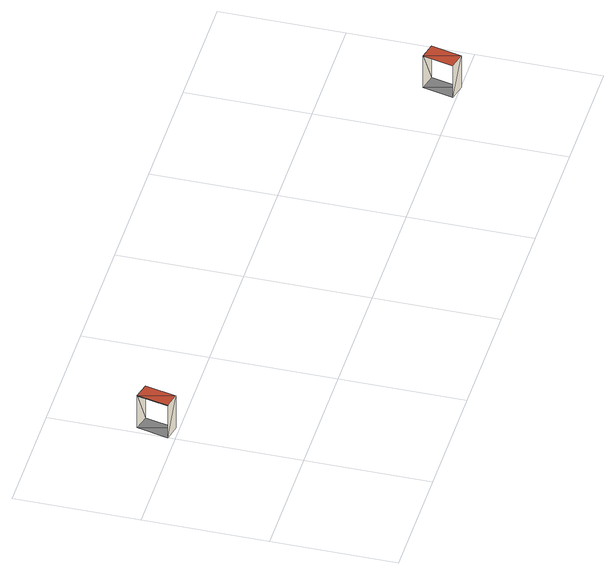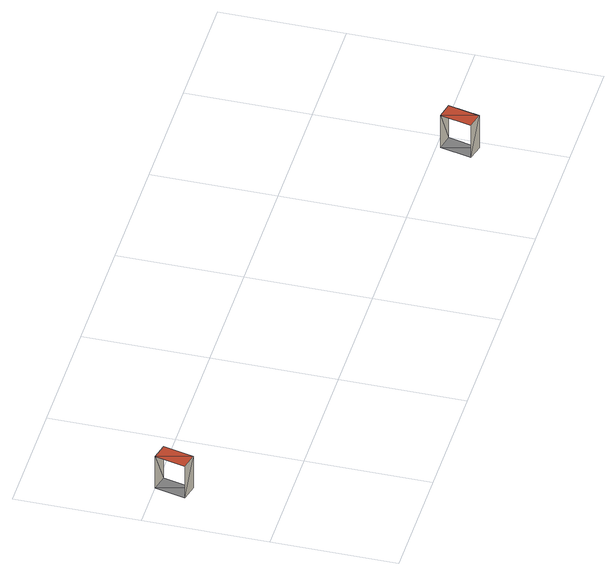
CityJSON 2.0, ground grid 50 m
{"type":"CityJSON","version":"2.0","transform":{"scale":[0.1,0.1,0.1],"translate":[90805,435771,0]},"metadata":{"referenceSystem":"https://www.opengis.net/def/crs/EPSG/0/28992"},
"CityObjects":{
"building1":{"type":"Building","attributes":{"TerrainHeight":0.78,"bron_tex":"UltraCAM-X 10cm juni 2008","voll_tex":"complete","bron_geo":"Lidar 15-30 punten - nov. 2008","status":"1"},"geometry":[{"type":"MultiSurface","lod":"2","boundaries":[[[0,1,2]],[[2,3,0]],[[4,5,6]],[[6,7,4]],[[8,9,3]],[[3,2,8]],[[7,6,2]],[[2,1,7]],[[5,4,0]],[[0,3,5]]],"semantics":{"surfaces":[{"type":"RoofSurface"},{"type":"GroundSurface"},{"type":"WallSurface"}],"values":[0,0,1,1,2,2,2,2,2,2]}}]},
"building2":{"type":"Building","attributes":{"TerrainHeight":1.06,"bron_tex":"UltraCAM-X 10cm juni 2008","voll_tex":"complete","bron_geo":"Lidar 15-30 punten - nov. 2008","status":"1"},"geometry":[{"type":"MultiSurface","lod":"2","boundaries":[[[10,11,12]],[[12,13,10]],[[14,15,16]],[[16,17,14]],[[17,16,12]],[[12,11,17]],[[15,14,10]],[[10,13,15]]],"semantics":{"surfaces":[{"type":"RoofSurface"},{"type":"GroundSurface"},{"type":"WallSurface"}],"values":[0,0,1,1,2,2,2,2]}}]}
},
"vertices":[
[65,515,155],[94,642,155],[30,657,155],[1,530,155],[65,515,0],[1,530,0],[30,657,0],[94,642,0],[30,657,154],[1,530,154],
[2300,0,152],[2330,125,152],[2264,140,152],[2235,16,152],[2300,0,0],[2235,16,0],[2264,140,0],[2330,125,0]
]}
